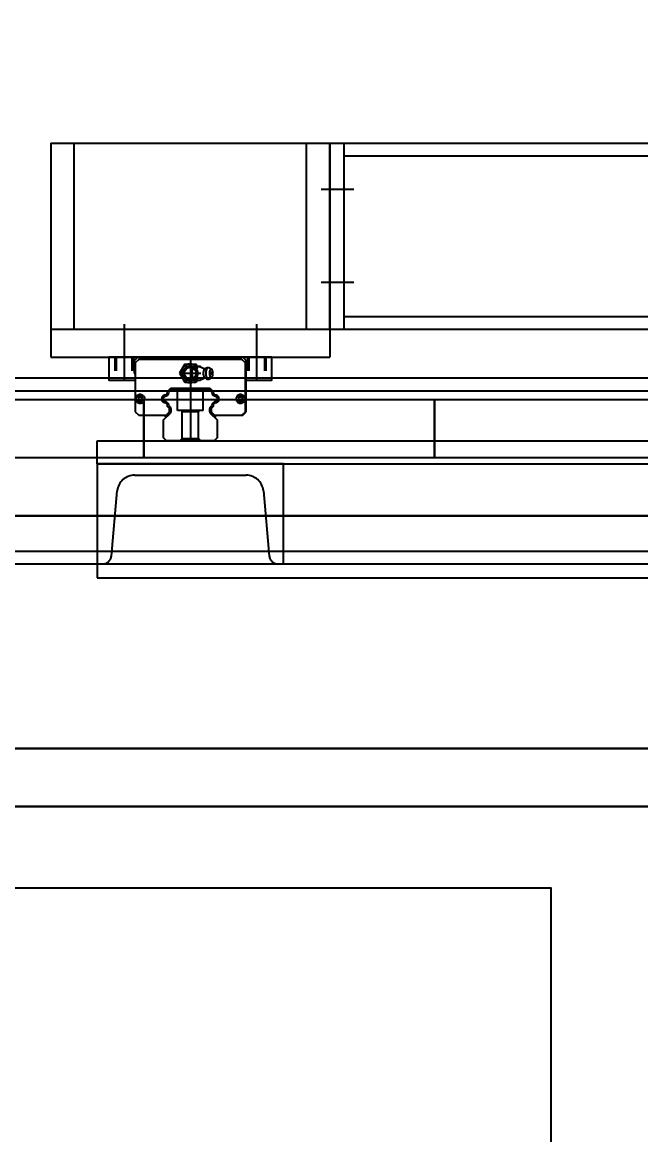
# Model space of a CAD drawing. Extents: x 0 to 210250, y -124674 to 148500.
# Drawn here: x 178999.4 to 179265.2, y 16245.4 to 16723.9 of the extents above; entities that cross this region are included whole.
import ezdxf

# ---------------------------------------------------------------- set-up
doc = ezdxf.new("R2010")
doc.units = 0
doc.header["$LTSCALE"] = 400
doc.header["$PDSIZE"] = 2
for name, pattern in [('CENTER', [23, 20, -1, 1, -1]), ('CENTER4', [8, 5, -1, 1, -1]), ('HIDDEN4', [2.5, 1.5, -1])]:
    doc.linetypes.add(name, pattern=pattern)
doc.layers.get('0').update_dxf_attribs({"linetype": 'CONTINUOUS'})
doc.layers.get('DEFPOINTS').update_dxf_attribs({"linetype": 'CONTINUOUS'})
for name, color, linetype in [('11', 3, 'CONTINUOUS'), ('\\M+5B2E5\\M+5B0E5', 91, 'CONTINUOUS'), ('\\M+5BBAC\\M+5B9ECEGW25CA', 201, 'CONTINUOUS'), ('\\M+5BFF2\\M+5BCDC', 131, 'CONTINUOUS'), ('\\M+5C1AC\\M+5BDD3\\M+5D6A7\\M+5BCDC', 191, 'CONTINUOUS'), ('\\M+5C9FD\\M+5BDB5\\M+5CCA8\\M+5B5D7\\M+5BFF2', 233, 'CONTINUOUS'), ('DIM', 2, 'CONTINUOUS')]:
    doc.layers.add(name, color=color, linetype=linetype)
doc.styles.add('ROMANS', font='romans.shx', dxfattribs={"width": 0.8})
doc.styles.get("Standard").update_dxf_attribs({"font": 'ISOCP.SHX', "bigfont": 'CHINESET.SHX'})
doc.dimstyles.new('AM_ISO', dxfattribs={"dimscale": 300, "dimtxt": 3.5, "dimasz": 3.5, "dimexe": 1, "dimexo": 1, "dimgap": 1.5, "dimtad": 1, "dimdsep": 46, "dimtxsty": 'Standard', "dimcen": 0, "dimclrd": 256, "dimclre": 256, "dimclrt": 256, "dimadec": 0, "dimazin": 2, "dimtp": 0.1, "dimtm": 0.1, "dimtfac": 0.71, "dimtmove": 0, "dimatfit": 3, "dimfxl": 0, "dimlwd": -1, "dimlwe": -1, "dimarcsym": 0})

# ---------------------------------------------------------------- blocks, each defined once
blk = doc.blocks.new('A$C62D019CF')
at = {"layer": '\\M+5BBAC\\M+5B9ECEGW25CA', "color": 1, "linetype": 'HIDDEN4', "ltscale": 0.01}
for p, q in [((-32.5, 31.5), (-32.5, 21.5)), ((-31.9, 31.5), (-31.9, 21.5)), ((-25.1, 31.5), (-25.1, 21.5)), ((-24.5, 31.5), (-24.5, 21.5)), ((24.5, 31.5), (24.5, 21.5)), ((25.1, 31.5), (25.1, 21.5)), ((31.9, 31.5), (31.9, 21.5)), ((32.5, 31.5), (32.5, 21.5))]:
    blk.add_line(p, q, dxfattribs=at)
at = {"layer": '\\M+5BBAC\\M+5B9ECEGW25CA', "color": 2, "linetype": 'CENTER', "ltscale": 0.01}
for p, q in [((-28.5, 31.5), (-28.5, 21.5)), ((28.5, 31.5), (28.5, 21.5))]:
    blk.add_line(p, q, dxfattribs=at)
at = {"layer": '\\M+5BBAC\\M+5B9ECEGW25CA', "linetype": 'Continuous'}
for p, q in [((-22.5, 31.5), (-24, 30)), ((-24, 24.5), (-24, 30)), ((-22.2, 30.5), (-23.7, 29)), ((-23.7, 29), (-23.7, 8)), ((-22.5, 31.5), (-9, 31.5)), ((22.2, 30.5), (-22.2, 30.5)), ((-8.5, 31), (-9, 31.5)), ((-5.3, 31), (-8.5, 31)), ((-5.8, 30.5), (-5, 31.3)), ((-5, 31.3), (5, 31.3)), ((5, 31.3), (5.8, 30.5)), ((8.5, 31), (5.3, 31)), ((9, 31.5), (8.5, 31)), ((9, 31.5), (22.5, 31.5)), ((23.7, 29), (22.2, 30.5)), ((22.5, 31.5), (24, 30)), ((23.7, 8), (23.7, 29)), ((24, 8), (24, 30)), ((-24, 24.5), (-23.7, 24.2)), ((-21.92, 13.89), (-21.88, 15.35)), ((-21.17, 13.87), (-21.13, 15.33)), ((-12.1, 14.44), (-11.33, 15.21)), ((-12.1, 12.56), (-12.1, 14.44)), ((-12.1, 14.44), (-11.93, 14.37)), ((-11.09, 15.21), (-11.93, 14.37)), ((-11.93, 14.37), (-11.93, 12.63)), ((-8.37, 17.93), (-9.82, 16.49)), ((-9.81, 16.73), (-8.44, 18.1)), ((-9.05, 16.65), (-8.34, 17.35)), ((-8.44, 18.1), (8.44, 18.1)), ((-8.44, 18.1), (-8.37, 17.93)), ((8.37, 17.93), (-8.37, 17.93)), ((-7.99, 17.5), (7.99, 17.5)), ((8.34, 17.35), (9.05, 16.65)), ((8.44, 18.1), (8.37, 17.93)), ((9.82, 16.49), (8.37, 17.93)), ((8.44, 18.1), (9.81, 16.73)), ((11.93, 14.37), (11.09, 15.21)), ((11.33, 15.21), (12.1, 14.44)), ((12.1, 14.44), (11.93, 14.37)), ((11.93, 12.63), (11.93, 14.37)), ((12.1, 14.44), (12.1, 12.56)), ((21.18, 13.89), (21.22, 15.35)), ((21.93, 13.87), (21.97, 15.33)), ((-23.43, 13.55), (-23.43, 13.5)), ((-22.62, 13.15), (-21.93, 13.14)), ((-22.6, 13.9), (-21.92, 13.89)), ((-21.93, 13.14), (-21.97, 11.68)), ((-21.18, 13.12), (-21.22, 11.66)), ((-21.18, 13.12), (-20.5, 13.1)), ((-21.17, 13.87), (-20.48, 13.85)), ((-19.68, 13.46), (-19.68, 13.5)), ((-12.1, 12.56), (-11.93, 12.63)), ((-11.33, 11.79), (-12.1, 12.56)), ((-11.93, 12.63), (-11.09, 11.79)), ((-11.5, 12.92), (-11.5, 14.08)), ((-9.82, 10.51), (-8.73, 9.43)), ((-8.9, 9.36), (-9.81, 10.27)), ((-8.59, 9.9), (-9.05, 10.35)), ((9.05, 10.35), (8.59, 9.9)), ((8.73, 9.43), (9.82, 10.51)), ((9.81, 10.27), (8.9, 9.36)), ((11.09, 11.79), (11.93, 12.63)), ((12.1, 12.56), (11.33, 11.79)), ((11.5, 14.08), (11.5, 12.92)), ((12.1, 12.56), (11.93, 12.63)), ((19.67, 13.55), (19.67, 13.5)), ((20.48, 13.15), (21.17, 13.14)), ((20.5, 13.9), (21.18, 13.89)), ((21.17, 13.14), (21.13, 11.68)), ((21.92, 13.12), (21.88, 11.66)), ((21.92, 13.12), (22.6, 13.1)), ((21.93, 13.87), (22.62, 13.85)), ((23.42, 13.46), (23.42, 13.5)), ((-23.7, 8), (-22.2, 6.5)), ((-22.2, 6.5), (-9.5, 6.5)), ((-11.5, 4.5), (-8.59, 7.41)), ((-11.05, 6), (-11.05, 6.5)), ((-10.35, 6), (-11.05, 6)), ((-10.35, 6.5), (-8.9, 7.95)), ((-9.5, 6.5), (-10.35, 6)), ((-9.81, 6.8), (-9.93, 6.92)), ((-9.93, 6.92), (-9.81, 6.8)), ((-9.81, 6.8), (-8.73, 7.88)), ((-8.9, 9.36), (-8.73, 9.43)), ((-8.9, 7.95), (-8.9, 9.36)), ((-8.9, 7.95), (-8.73, 7.88)), ((-8.73, 9.43), (-8.73, 7.88)), ((-8.3, 8.11), (-8.3, 9.19)), ((8.3, 9.19), (8.3, 8.11)), ((8.59, 7.41), (11.5, 4.5)), ((8.73, 7.88), (8.73, 9.43)), ((8.9, 9.36), (8.73, 9.43)), ((8.9, 7.95), (8.73, 7.88)), ((9.81, 6.8), (8.73, 7.88)), ((8.9, 9.36), (8.9, 7.95)), ((8.9, 7.95), (10.35, 6.5)), ((9.5, 6.5), (22.5, 6.5)), ((9.5, 6.5), (10.35, 6)), ((9.81, 6.8), (9.93, 6.92)), ((10.35, 6), (11.05, 6)), ((11.05, 6), (11.05, 6.5)), ((22.2, 6.5), (23.7, 8)), ((22.5, 6.5), (24, 8)), ((-11.5, -3.3), (-11.5, 4.5)), ((11.5, 4.5), (11.5, -3.3)), ((-10.3, -4.5), (-11.5, -3.3)), ((-3, -4.5), (-10.3, -4.5)), ((-2.5, -4), (-3, -4.5)), ((2.5, -4), (-2.5, -4)), ((3, -4.5), (2.5, -4)), ((10.3, -4.5), (3, -4.5)), ((11.5, -3.3), (10.3, -4.5))]:
    blk.add_line(p, q, dxfattribs=at)
at = {"layer": '\\M+5BBAC\\M+5B9ECEGW25CA', "linetype": 'CENTER', "ltscale": 0.01}
for p, q in [((0, 31.5), (0, -4)), ((-4.47, 24.5), (4.47, 24.5))]:
    blk.add_line(p, q, dxfattribs=at)
at = {"layer": '\\M+5BBAC\\M+5B9ECEGW25CA', "ltscale": 0.27}
for p, q in [((-2.31, 28.5), (-4.62, 24.5)), ((-4.62, 24.5), (-2.31, 20.5)), ((-2.31, 28.5), (2.31, 28.5)), ((0.64, 24.5), (1.3, 27.5)), ((0.64, 24.5), (2.33, 24.5)), ((1.3, 21.5), (0.64, 24.5)), ((1.3, 27.5), (4.32, 27.5)), ((2.89, 27.5), (2.31, 28.5)), ((2.33, 24.5), (2.99, 27.5)), ((2.99, 21.5), (2.33, 24.5)), ((2.5, 24.5), (2.53, 25.09)), ((2.53, 23.91), (2.5, 24.5)), ((2.53, 25.09), (2.59, 25.65)), ((2.59, 25.65), (2.7, 26.17)), ((2.7, 26.17), (2.84, 26.62)), ((2.84, 26.62), (3.01, 26.99)), ((3.01, 26.99), (3.21, 27.27)), ((3.21, 27.27), (3.43, 27.44)), ((3.43, 27.44), (3.65, 27.5)), ((3.65, 27.5), (3.88, 27.44)), ((3.88, 27.44), (5.88, 26.54)), ((4.38, 27.22), (4.32, 27.5)), ((5.68, 24.5), (5.7, 24.88)), ((5.7, 24.12), (5.68, 24.5)), ((5.7, 24.88), (5.74, 25.25)), ((5.74, 23.75), (5.7, 24.12)), ((5.74, 25.25), (5.81, 25.58)), ((5.81, 25.58), (5.9, 25.88)), ((5.88, 26.54), (6.12, 26.44)), ((5.9, 25.88), (6.01, 26.12)), ((6.01, 26.12), (6.14, 26.3)), ((6.12, 26.44), (6.33, 26.45)), ((6.14, 26.3), (6.28, 26.41)), ((6.28, 26.41), (6.33, 26.45)), ((6.33, 26.45), (6.89, 26.81)), ((6.72, 26.68), (6.89, 26.81)), ((6.79, 24.5), (6.81, 25)), ((6.81, 24), (6.79, 24.5)), ((6.81, 25), (6.86, 25.48)), ((6.86, 23.52), (6.81, 24)), ((6.86, 25.48), (6.95, 25.92)), ((6.89, 26.81), (7.21, 26.98)), ((6.95, 25.92), (7.07, 26.31)), ((7.07, 26.31), (7.22, 26.62)), ((7.21, 26.98), (7.4, 27.03)), ((7.22, 26.62), (7.39, 26.86)), ((7.39, 26.86), (7.57, 27)), ((7.4, 27.03), (7.76, 27.05)), ((7.57, 27), (7.76, 27.05)), ((7.76, 27.05), (7.95, 27)), ((7.95, 27), (9.21, 26.26)), ((8.39, 24.5), (8.4, 24.85)), ((8.4, 24.15), (8.39, 24.5)), ((8.4, 24.85), (8.44, 25.19)), ((8.44, 23.81), (8.4, 24.15)), ((8.44, 25.19), (8.5, 25.5)), ((8.5, 25.5), (8.59, 25.77)), ((8.59, 25.77), (8.69, 25.99)), ((8.69, 25.99), (8.81, 26.16)), ((8.81, 26.16), (8.94, 26.26)), ((8.94, 26.26), (9.07, 26.29)), ((9.07, 26.29), (9.21, 26.26)), ((9.21, 26.26), (9.33, 26.16)), ((9.45, 25.99), (9.33, 26.16)), ((9.56, 25.77), (9.45, 25.99)), ((9.64, 25.5), (9.56, 25.77)), ((9.7, 25.19), (9.64, 25.5)), ((9.74, 24.85), (9.7, 25.19)), ((9.7, 23.81), (9.74, 24.15)), ((9.76, 24.5), (9.74, 24.85)), ((9.74, 24.15), (9.76, 24.5)), ((2.31, 20.5), (-2.31, 20.5)), ((1.3, 21.5), (4.32, 21.5)), ((2.89, 21.5), (2.31, 20.5)), ((2.59, 23.35), (2.53, 23.91)), ((2.7, 22.83), (2.59, 23.35)), ((2.84, 22.38), (2.7, 22.83)), ((3.01, 22.01), (2.84, 22.38)), ((3.21, 21.73), (3.01, 22.01)), ((3.21, 21.73), (3.43, 21.56)), ((3.43, 21.56), (3.65, 21.5)), ((3.65, 21.5), (3.88, 21.56)), ((3.88, 21.56), (5.88, 22.46)), ((4.32, 21.5), (4.38, 21.78)), ((5.81, 23.42), (5.74, 23.75)), ((5.9, 23.12), (5.81, 23.42)), ((5.88, 22.46), (6.12, 22.56)), ((6.01, 22.88), (5.9, 23.12)), ((6.14, 22.7), (6.01, 22.88)), ((6.07, 22.56), (6.12, 22.56)), ((6.12, 22.56), (6.33, 22.55)), ((6.14, 22.7), (6.28, 22.59)), ((6.28, 22.59), (6.33, 22.55)), ((6.33, 22.55), (6.89, 22.19)), ((6.95, 23.08), (6.86, 23.52)), ((6.89, 22.19), (7.21, 22.02)), ((7.07, 22.69), (6.95, 23.08)), ((7.22, 22.38), (7.07, 22.69)), ((7.21, 22.02), (7.4, 21.97)), ((7.39, 22.14), (7.22, 22.38)), ((7.39, 22.14), (7.57, 22)), ((7.4, 21.97), (7.76, 21.95)), ((7.57, 22), (7.76, 21.95)), ((7.76, 21.95), (7.95, 22)), ((7.95, 22), (9.21, 22.74)), ((8.5, 23.5), (8.44, 23.81)), ((8.59, 23.23), (8.5, 23.5)), ((8.69, 23.01), (8.59, 23.23)), ((8.81, 22.84), (8.69, 23.01)), ((8.8, 22.86), (8.8, 22.86)), ((8.81, 22.84), (8.94, 22.74)), ((8.94, 22.74), (9.07, 22.71)), ((9.07, 22.71), (9.21, 22.74)), ((9.21, 22.74), (9.33, 22.84)), ((9.33, 22.84), (9.45, 23.01)), ((9.45, 23.01), (9.56, 23.23)), ((9.56, 23.23), (9.64, 23.5)), ((9.64, 23.5), (9.7, 23.81))]:
    blk.add_line(p, q, dxfattribs=at)
at = {"layer": '\\M+5BBAC\\M+5B9ECEGW25CA', "ltscale": 0.02}
for p, q in [((-6, 17.5), (-5.5, 17)), ((5.5, 17), (-5.5, 17)), ((-5.5, 8.5), (-5.5, 17)), ((5.5, 17), (6, 17.5)), ((5.5, 8.5), (5.5, 17)), ((5.5, 8.5), (-5.5, 8.5)), ((-3.5, 8), (-4, 8.5)), ((3.5, 8), (-3.5, 8)), ((-3.5, -3.5), (-3.5, 8)), ((4, 8.5), (3.5, 8)), ((3.5, -3.5), (3.5, 8)), ((-4.5, -4.5), (-3.5, -3.5)), ((-3.5, -3.5), (3.5, -3.5)), ((4.5, -4.5), (3.5, -3.5))]:
    blk.add_line(p, q, dxfattribs=at)
at = {"layer": '\\M+5BBAC\\M+5B9ECEGW25CA'}
blk.add_lwpolyline([(24, 21.5), (35, 21.5), (35, 31.5), (-35, 31.5), (-35, 21.5), (-23.7, 21.5)], dxfattribs=at)
at = {"layer": '\\M+5BBAC\\M+5B9ECEGW25CA', "ltscale": 0.27}
blk.add_lwpolyline([(8.95, 24.5), (8.99, 24.28), (9.02, 24.22), (9.05, 24.19), (9.09, 24.19), (9.13, 24.22), (9.16, 24.28), (9.19, 24.41), (9.19, 24.5), (9.16, 24.72), (9.12, 24.78), (9.09, 24.81), (9.05, 24.81), (9.02, 24.78), (8.99, 24.72), (8.96, 24.59), (8.95, 24.5)], dxfattribs=at)
at = {"layer": '\\M+5BBAC\\M+5B9ECEGW25CA', "linetype": 'Continuous'}
for points in [[(-21.88, 15.35, 0), (-22.18, 15.27, 0), (-22.47, 15.14, 0), (-22.73, 14.96, 0), (-22.95, 14.75, 0), (-23.14, 14.5, 0), (-23.28, 14.22, 0), (-23.38, 13.92, 0)], [(-21.9, 14.57, 0), (-22.08, 14.49, 0), (-22.25, 14.38, 0), (-22.4, 14.24, 0), (-22.51, 14.08, 0), (-22.6, 13.9, 0)], [(-21.13, 15.33, 0), (-21.38, 15.37, 0), (-21.63, 15.38, 0), (-21.88, 15.35, 0)], [(-20.48, 13.85, 0), (-20.56, 14.04, 0), (-20.67, 14.2, 0), (-20.81, 14.35, 0), (-20.97, 14.47, 0), (-21.15, 14.55, 0)], [(-21.13, 15.33, 0), (-20.87, 15.25, 0), (-20.58, 15.11, 0), (-20.31, 14.91, 0), (-20.09, 14.68, 0)], [(-20.09, 14.68, 0), (-19.91, 14.41, 0), (-19.77, 14.11, 0), (-19.71, 13.83, 0)], [(21.22, 15.35, 0), (20.92, 15.27, 0), (20.63, 15.14, 0), (20.37, 14.96, 0), (20.15, 14.75, 0), (19.96, 14.5, 0), (19.82, 14.22, 0), (19.72, 13.92, 0)], [(21.2, 14.57, 0), (21.02, 14.49, 0), (20.85, 14.38, 0), (20.7, 14.24, 0), (20.59, 14.08, 0), (20.5, 13.9, 0)], [(21.97, 15.33, 0), (21.72, 15.37, 0), (21.47, 15.38, 0), (21.22, 15.35, 0)], [(22.62, 13.85, 0), (22.54, 14.04, 0), (22.43, 14.2, 0), (22.29, 14.35, 0), (22.13, 14.47, 0), (21.95, 14.55, 0)], [(21.97, 15.33, 0), (22.23, 15.25, 0), (22.52, 15.11, 0), (22.79, 14.91, 0), (23.01, 14.68, 0)], [(23.01, 14.68, 0), (23.19, 14.41, 0), (23.33, 14.11, 0), (23.39, 13.83, 0)], [(-23.38, 13.92, 0), (-23.41, 13.74, 0), (-23.43, 13.55, 0)], [(-23.43, 13.5, 0), (-23.42, 13.36, 0), (-23.4, 13.17, 0)], [(-23.4, 13.17, 0), (-23.32, 12.87, 0), (-23.19, 12.59, 0), (-23.01, 12.33, 0), (-22.8, 12.1, 0), (-22.54, 11.91, 0), (-22.27, 11.77, 0), (-21.97, 11.68, 0)], [(-22.62, 13.15, 0), (-22.54, 12.97, 0), (-22.43, 12.8, 0), (-22.29, 12.66, 0), (-22.13, 12.54, 0), (-21.95, 12.45, 0)], [(-21.97, 11.68, 0), (-21.72, 11.64, 0), (-21.47, 11.63, 0), (-21.22, 11.66, 0)], [(-21.22, 11.66, 0), (-20.92, 11.74, 0), (-20.63, 11.87, 0), (-20.37, 12.04, 0), (-20.15, 12.26, 0), (-19.96, 12.51, 0), (-19.82, 12.79, 0), (-19.72, 13.09, 0)], [(-21.2, 12.43, 0), (-21.02, 12.51, 0), (-20.85, 12.62, 0), (-20.7, 12.76, 0), (-20.59, 12.92, 0), (-20.5, 13.1, 0)], [(-19.72, 13.09, 0), (-19.69, 13.27, 0), (-19.68, 13.46, 0)], [(-19.68, 13.5, 0), (-19.68, 13.65, 0), (-19.71, 13.84, 0)], [(19.72, 13.92, 0), (19.69, 13.74, 0), (19.67, 13.55, 0)], [(19.67, 13.5, 0), (19.68, 13.36, 0), (19.7, 13.17, 0)], [(19.7, 13.17, 0), (19.78, 12.87, 0), (19.91, 12.59, 0), (20.09, 12.33, 0), (20.3, 12.1, 0), (20.56, 11.91, 0), (20.83, 11.77, 0), (21.13, 11.68, 0)], [(20.48, 13.15, 0), (20.56, 12.97, 0), (20.67, 12.8, 0), (20.81, 12.66, 0), (20.97, 12.54, 0), (21.15, 12.45, 0)], [(21.13, 11.68, 0), (21.38, 11.64, 0), (21.63, 11.63, 0), (21.88, 11.66, 0)], [(21.88, 11.66, 0), (22.18, 11.74, 0), (22.47, 11.87, 0), (22.73, 12.04, 0), (22.95, 12.26, 0), (23.14, 12.51, 0), (23.28, 12.79, 0), (23.38, 13.09, 0)], [(21.9, 12.43, 0), (22.08, 12.51, 0), (22.25, 12.62, 0), (22.4, 12.76, 0), (22.51, 12.92, 0), (22.6, 13.1, 0)], [(23.38, 13.09, 0), (23.41, 13.27, 0), (23.42, 13.46, 0)], [(23.42, 13.5, 0), (23.42, 13.65, 0), (23.39, 13.84, 0)]]:
    blk.add_polyline3d(points, dxfattribs=at)
for radius in [3.2, 3, 2.6]:
    blk.add_circle((0, 24.5), radius, dxfattribs=at)
at = {"layer": '\\M+5BBAC\\M+5B9ECEGW25CA', "ltscale": 0.27}
blk.add_arc((0, 24.5), 4, 48.5904, 311.4096, dxfattribs=at)
at = {"layer": '\\M+5BBAC\\M+5B9ECEGW25CA', "linetype": 'Continuous'}
for centre, radius, start, end in [((-11, 14.08), 0.5, 95.0023, 180), ((-11.15, 16.55), 1.35, 262.1783, 7.8217), ((-11.22, 16.62), 2.05, 275.0023, 352.7672), ((-8.69, 16.3), 0.5, 135, 172.7672), ((-7.99, 17), 0.5, 90, 135), ((7.99, 17), 0.5, 45, 90), ((8.69, 16.3), 0.5, 7.2328, 45), ((11.22, 16.62), 2.05, 187.2328, 264.9977), ((11.15, 16.55), 1.35, 172.1783, 277.8217), ((11, 14.08), 0.5, 0, 84.9977), ((-11, 12.92), 0.5, 180, 264.9977), ((-11.15, 10.45), 1.35, 352.1787, 97.8213), ((-11.22, 10.38), 2.05, 7.2331, 84.9977), ((-8.69, 10.7), 0.5, 187.2331, 225), ((-9.3, 9.19), 1, 0, 45), ((9.3, 9.19), 1, 135, 180), ((8.69, 10.7), 0.5, 315, 352.7669), ((11.22, 10.38), 2.05, 95.0023, 172.7669), ((11.15, 10.45), 1.35, 82.1787, 187.8213), ((11, 12.92), 0.5, 275.0023, 0), ((-9.3, 8.11), 1, 315, 0), ((9.3, 8.11), 1, 180, 225)]:
    blk.add_arc(centre, radius, start, end, dxfattribs=at)
blk = doc.blocks.new('A$C50EB0B21')
at = {"layer": '\\M+5BFF2\\M+5BCDC', "ltscale": 0.3}
for p, q in [((-1580, 975), (-80, 975)), ((-1580, 969.5), (-80, 969.5)), ((-1580, 900.5), (-80, 900.5)), ((-1580, 895), (-80, 895)), ((-1120, 895), (-1120, 889)), ((-1120, 889), (-540, 889))]:
    blk.add_line(p, q, dxfattribs=at)
at = {"layer": '\\M+5BFF2\\M+5BCDC', "color": 1, "linetype": 'HIDDEN4'}
for p, q in [((-1120, 938), (-1120, 948)), ((-1120, 948), (-540, 948)), ((-1040, 938), (-1120, 938)), ((-1120, 938), (-1120, 895)), ((-1120, 938), (-540, 938)), ((-1040, 895), (-1040, 938)), ((-1103.95, 933.2), (-1056.05, 933.2)), ((-1113.92, 898.42), (-1111.42, 926.45)), ((-1048.58, 926.45), (-1046.08, 898.42)), ((-1120, 895), (-1117.7, 895)), ((-1042.3, 895), (-1040, 895))]:
    blk.add_line(p, q, dxfattribs=at)
for centre, radius, start, end in [((-1103.95, 925.7), 7.5, 90, 174.2894), ((-1056.05, 925.7), 7.5, 5.7106, 90), ((-1117.7, 898.8), 3.8, 270, 354.2894), ((-1042.3, 898.8), 3.8, 185.7106, 270)]:
    blk.add_arc(centre, radius, start, end, dxfattribs=at)
blk = doc.blocks.new('A$C523E1E61')
at = {"layer": '\\M+5B2E5\\M+5B0E5'}
for p, q in [((-60, 92), (-60, 12)), ((-60, 92), (60, 92)), ((-50, 12), (-50, 92)), ((50, 12), (50, 92)), ((60, 12), (60, 92)), ((-60, 12), (60, 12)), ((-60, 12), (-60, 0)), ((60, 12), (60, 0)), ((-60, 0), (60, 0))]:
    blk.add_line(p, q, dxfattribs=at)
at = {"layer": '\\M+5B2E5\\M+5B0E5', "color": 2, "linetype": 'CENTER4'}
for p, q in [((-28.5, 14.08), (-28.5, -2.32)), ((28.5, 14.08), (28.5, -2.32))]:
    blk.add_line(p, q, dxfattribs=at)
blk = doc.blocks.new('A$C2644624F')
at = {"layer": '\\M+5C1AC\\M+5BDD3\\M+5D6A7\\M+5BCDC'}
for p, q in [((0, 40), (380, 40)), ((0, 40), (0, -40)), ((6, 40), (6, -40)), ((374, 40), (374, -40)), ((380, 40), (380, -40)), ((0, -40), (380, -40))]:
    blk.add_line(p, q, dxfattribs=at)
at = {"layer": '\\M+5C1AC\\M+5BDD3\\M+5D6A7\\M+5BCDC', "color": 1, "linetype": 'HIDDEN4'}
for p, q in [((6, 34.5), (374, 34.5)), ((6, -34.5), (374, -34.5))]:
    blk.add_line(p, q, dxfattribs=at)
at = {"layer": '\\M+5C1AC\\M+5BDD3\\M+5D6A7\\M+5BCDC', "color": 2, "linetype": 'CENTER4', "ltscale": 0.1}
for p, q in [((10.26, 20), (-3.82, 20)), ((369.74, 20), (383.82, 20)), ((10.26, -20), (-3.82, -20)), ((369.74, -20), (383.82, -20))]:
    blk.add_line(p, q, dxfattribs=at)
blk = doc.blocks.new('A$C198B4F51')
at = {"layer": '\\M+5B2E5\\M+5B0E5', "ltscale": 0.3}
blk.add_blockref('A$C523E1E61', (-250, 139), dxfattribs=at)
at = {"layer": '\\M+5BBAC\\M+5B9ECEGW25CA'}
blk.add_blockref('A$C62D019CF', (-250, 107.5), dxfattribs=at)
at = {"layer": '\\M+5BFF2\\M+5BCDC', "ltscale": 0.3}
blk.add_blockref('A$C50EB0B21', (830, -845), dxfattribs=at)
at = {"layer": 'DIM', "ltscale": 0.3}
blk.add_blockref('A$C2644624F', (-190, 191), dxfattribs=at)
blk = doc.blocks.new('A$C7E64000')
at = {"layer": '11'}
for p, q in [((375, 175), (250, 175)), ((375, 175), (375, 150)), ((500, 175), (375, 175)), ((375, 150), (375, 175)), ((500, 175), (500, 150)), ((625, 175), (500, 175)), ((500, 150), (500, 175)), ((1300, 150), (0, 150)), ((1300, 150), (0, 150)), ((0, 125), (1300, 125)), ((1300, 125), (0, 125)), ((1300, 25), (0, 25)), ((0, 25), (1300, 25)), ((0, 0), (1300, 0))]:
    blk.add_line(p, q, dxfattribs=at)
blk = doc.blocks.new('A$C1DDB0F0B')
at = {"layer": '\\M+5C9FD\\M+5BDB5\\M+5CCA8\\M+5B5D7\\M+5BFF2', "color": 4, "ltscale": 0.3}
blk.add_lwpolyline([(0, 155), (0, 0), (200, 0), (200, 120), (550, 120), (550, 0), (750, 0), (750, 120), (1100, 120), (1100, 0), (1300, 0), (1300, 155)], close=True, dxfattribs=at)
at = {"layer": '\\M+5C9FD\\M+5BDB5\\M+5CCA8\\M+5B5D7\\M+5BFF2', "ltscale": 0.3}
blk.add_blockref('A$C7E64000', (0, 155), dxfattribs=at)
blk = doc.blocks.new('A$C6703619D')
at = {"layer": '\\M+5BFF2\\M+5BCDC', "ltscale": 0.3}
blk.add_blockref('A$C198B4F51', (-73.4, -1170.63), dxfattribs=at)
at = {"layer": '\\M+5C9FD\\M+5BDB5\\M+5CCA8\\M+5B5D7\\M+5BFF2', "ltscale": 0.3}
blk.add_blockref('A$C1DDB0F0B', (-718.4, -1380), dxfattribs=at)
blk = doc.blocks.new('*D115')
at = {"layer": 'DEFPOINTS', "color": 0, "transparency": 16777216}
for p in [(180416.64, 18051.5), (170539.6, 15351.5), (172041.33, 15351.5)]:
    blk.add_point(p, dxfattribs=at)
at = {"layer": 'DIM', "linetype": 'ByBlock', "transparency": 16777216}
for p, q in [((180116.64, 18051.5), (170239.6, 18051.5)), ((170539.6, 17151.5), (170539.6, 16251.5)), ((171741.33, 15351.5), (170239.6, 15351.5))]:
    blk.add_line(p, q, dxfattribs=at)
at = {"layer": 'DIM', "transparency": 16777216}
for points in [[(170389.6, 17151.5), (170689.6, 17151.5), (170539.6, 18051.5)], [(170389.6, 16251.5), (170689.6, 16251.5), (170539.6, 15351.5)]]:
    blk.add_solid(points, dxfattribs=at)
at = {"layer": 'DIM', "transparency": 16777216, "insert": (169819.6, 16701.5), "char_height": 900, "attachment_point": 5, "rotation": 90, "style": 'ROMANS'}
blk.add_mtext('2700', dxfattribs=at)

msp = doc.modelspace()

# ---------------------------------------------------------------- block references
msp.add_blockref('A$C6703619D', (179395.045, 17611.501))

# ---------------------------------------------------------------- dimensions: what is measured, and where the dimension line sits
at = {"layer": 'DIM'}
dim = msp.add_linear_dim(base=(170539.602, 15351.501), p1=(180416.643, 18051.501), p2=(172041.332, 15351.501), angle=90, dimstyle='AM_ISO', override={"dimtxt": 3, "dimasz": 3, "dimgap": 0.9, "dimtxsty": 'ROMANS', "dimfxl": 10}, dxfattribs=at)
dim.commit()
dim.dimension.update_dxf_attribs({"geometry": '*D115', "text_midpoint": (170539.602, 16701.501), "dimtype": 160})

doc.saveas('drawing.dxf')
